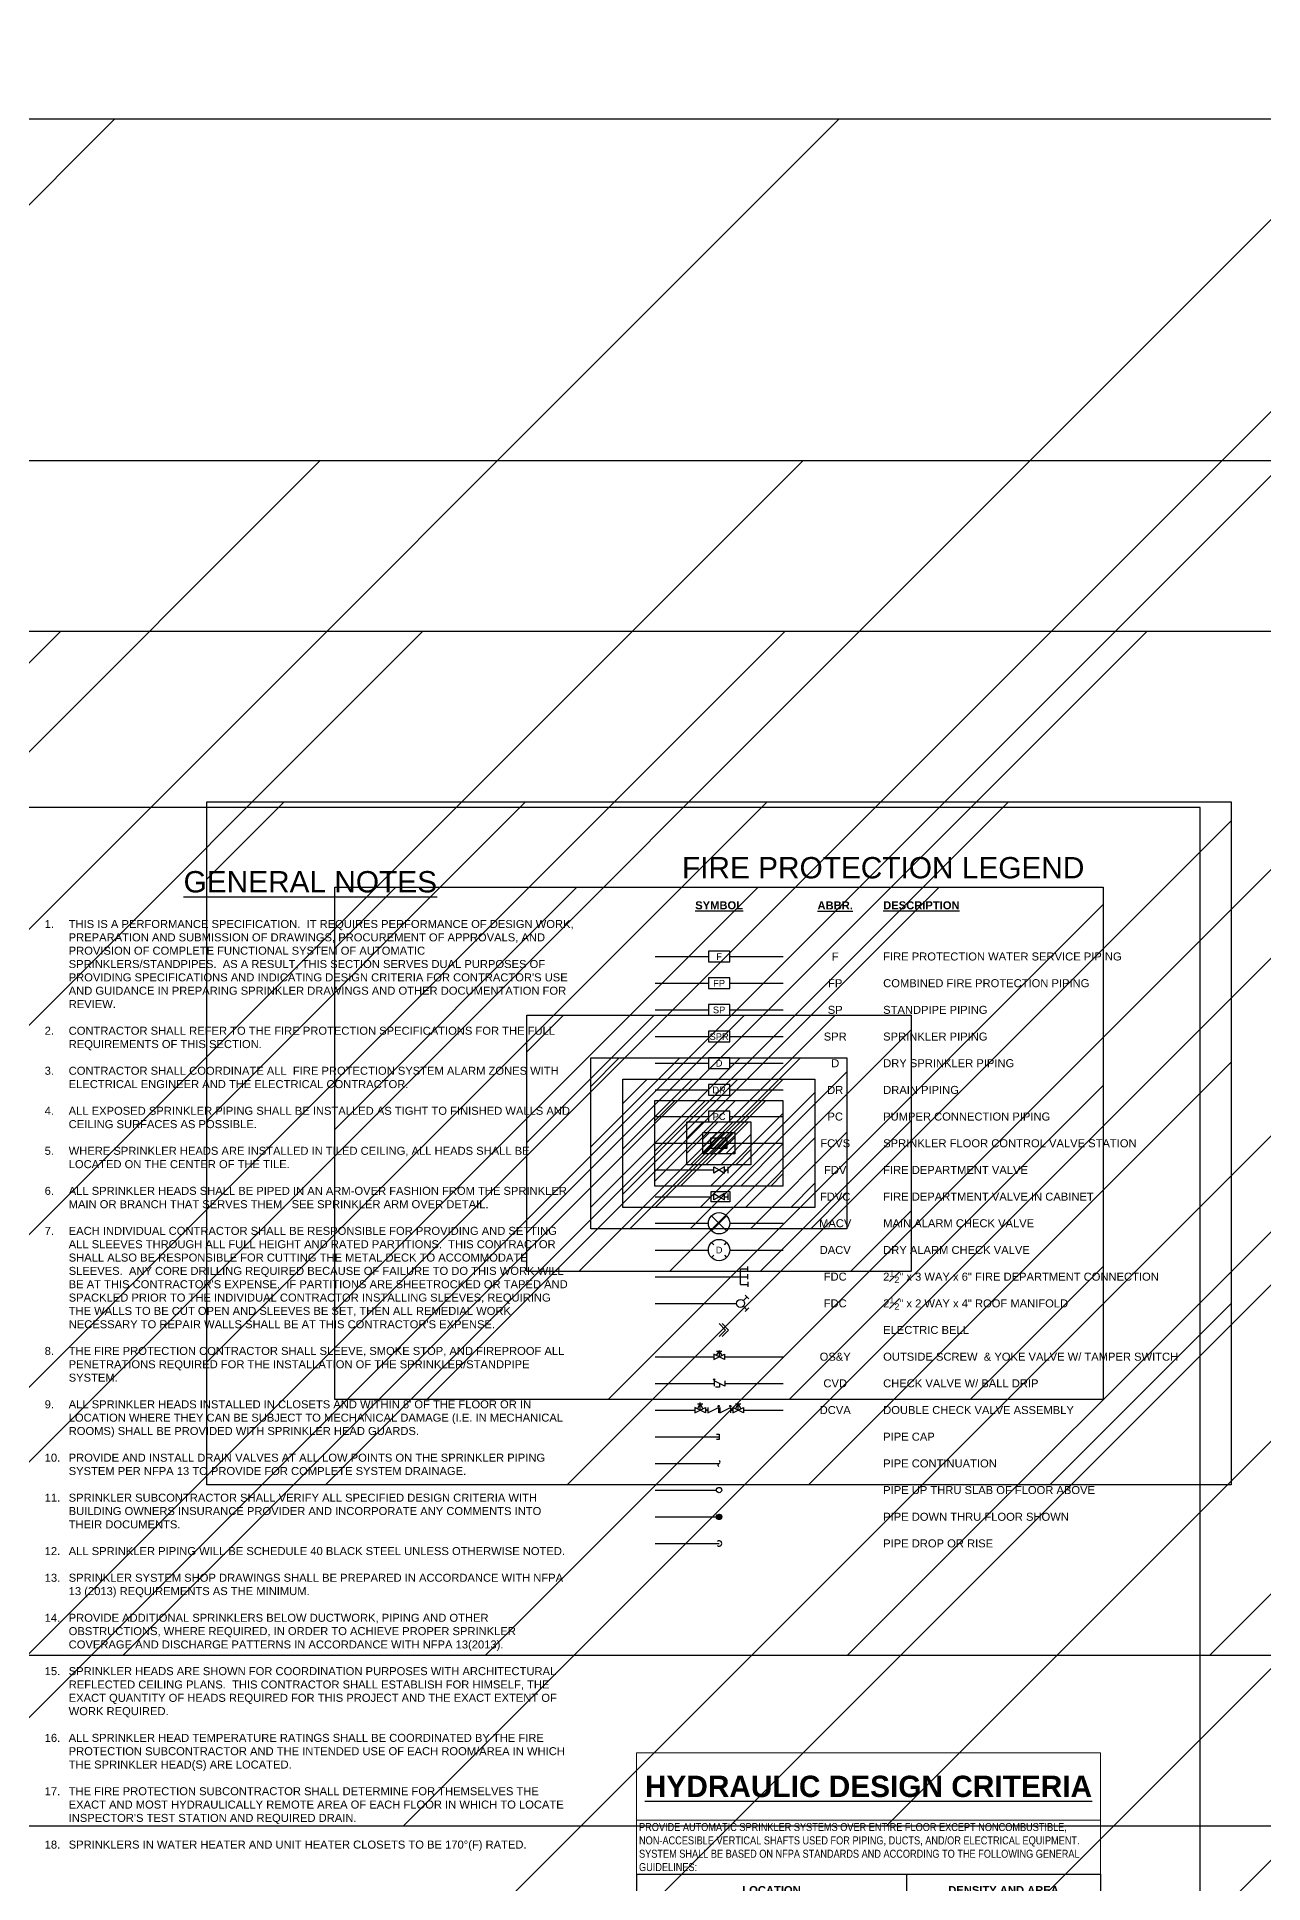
# Model space of a CAD drawing. Extents: x 1969 to 2113, y 1433 to 1529.
# Drawn here: x 2032.81 to 2047.18, y 1472.25 to 1493.88 of the extents above; entities that cross this region are included whole.
import ezdxf
from ezdxf.enums import TextEntityAlignment as Align

# ---------------------------------------------------------------- set-up
doc = ezdxf.new("R2010")
doc.units = 0
doc.header["$LTSCALE"] = 48
doc.header["$MEASUREMENT"] = 0
for name, color, linetype in [('F-ALRM-N', 1, 'Continuous'), ('F-DRNP-N', 6, 'Continuous'), ('F-DRYP-N', 3, 'Continuous'), ('F-PC-N', 1, 'Continuous'), ('F-SP-N', 5, 'Continuous'), ('F-SPRN-N', 1, 'Continuous'), ('F-SPRN-N @ 1', 1, 'Continuous'), ('F-SRVC-N', 1, 'Continuous'), ('F-SRVC-N @ 1 (1)', 1, 'Continuous'), ('F-SRVC-N @ 1 (2)', 1, 'Continuous'), ('F-SRVC-N @ 12', 1, 'Continuous'), ('F-SRVC-N @ 128', 1, 'Continuous'), ('F-SRVC-N @ 16', 1, 'Continuous'), ('F-SRVC-N @ 192', 1, 'Continuous'), ('F-SRVC-N @ 2', 1, 'Continuous'), ('F-SRVC-N @ 24', 1, 'Continuous'), ('F-SRVC-N @ 384', 1, 'Continuous'), ('F-SRVC-N @ 4', 1, 'Continuous'), ('F-SRVC-N @ 48', 1, 'Continuous'), ('F-SRVC-N @ 64', 1, 'Continuous'), ('F-SRVC-N @ 768', 1, 'Continuous'), ('F-SRVC-N @ 8', 1, 'Continuous'), ('F-SRVC-N @ 96', 1, 'Continuous'), ('G-ANNO-TEXT', 70, 'Continuous')]:
    doc.layers.add(name, color=color, linetype=linetype)
doc.layers.add('F-ANNO-TEXT', color=70, linetype='Continuous', lineweight=30)
doc.styles.add('Arial', font='arial.ttf')
doc.styles.add('Arial Bold', font='arialbd.ttf')

# ---------------------------------------------------------------- blocks, each defined once
blk = doc.blocks.new('*U41')
at = {"layer": 'DEFPOINTS'}
blk.add_lwpolyline([(-0.125, -0.0625), (0.125, -0.0625), (0.125, 0.0625), (-0.125, 0.0625)], close=True, dxfattribs=at)
at = {"style": 'Arial'}
blk.add_text('F', height=0.0781, dxfattribs=at).set_placement((0, 0), align=Align.MIDDLE)
blk = doc.blocks.new('*U42')
at = {"layer": 'DEFPOINTS'}
blk.add_lwpolyline([(-0.125, -0.0625), (0.125, -0.0625), (0.125, 0.0625), (-0.125, 0.0625)], close=True, dxfattribs=at)
at = {"style": 'Arial'}
blk.add_text('SP', height=0.07812, dxfattribs=at).set_placement((0, 0), align=Align.MIDDLE)
blk = doc.blocks.new('*U43')
at = {"layer": 'DEFPOINTS'}
blk.add_lwpolyline([(-0.125, -0.0625), (0.125, -0.0625), (0.125, 0.0625), (-0.125, 0.0625)], close=True, dxfattribs=at)
at = {"style": 'Arial'}
blk.add_text('SPR', height=0.07812, dxfattribs=at).set_placement((0, 0), align=Align.MIDDLE)
blk = doc.blocks.new('*U44')
at = {"layer": 'DEFPOINTS'}
blk.add_lwpolyline([(-0.125, -0.0625), (0.125, -0.0625), (0.125, 0.0625), (-0.125, 0.0625)], close=True, dxfattribs=at)
at = {"style": 'Arial'}
blk.add_text('D', height=0.0781, dxfattribs=at).set_placement((0, 0), align=Align.MIDDLE)
blk = doc.blocks.new('*U48')
at = {"layer": 'DEFPOINTS'}
blk.add_lwpolyline([(-0.125, -0.0625), (0.125, -0.0625), (0.125, 0.0625), (-0.125, 0.0625)], close=True, dxfattribs=at)
at = {"style": 'Arial'}
blk.add_text('DR', height=0.07812, dxfattribs=at).set_placement((0, 0), align=Align.MIDDLE)
blk = doc.blocks.new('*U47')
at = {"layer": 'DEFPOINTS'}
blk.add_lwpolyline([(-0.125, -0.0625), (0.125, -0.0625), (0.125, 0.0625), (-0.125, 0.0625)], close=True, dxfattribs=at)
at = {"style": 'Arial'}
blk.add_text('PC', height=0.07812, dxfattribs=at).set_placement((0, 0), align=Align.MIDDLE)
blk = doc.blocks.new('*U45')
at = {"layer": 'DEFPOINTS'}
blk.add_lwpolyline([(-0.125, -0.0625), (0.125, -0.0625), (0.125, 0.0625), (-0.125, 0.0625)], close=True, dxfattribs=at)
at = {"style": 'Arial'}
blk.add_text('FP', height=0.07812, dxfattribs=at).set_placement((0, 0), align=Align.MIDDLE)
blk = doc.blocks.new('*U29')
at = {"color": 0}
for p, q in [((-0.088, 0.088), (-0.062, 0.062)), ((0.062, 0.062), (0.088, 0.088)), ((-0.088, -0.088), (-0.062, -0.062)), ((0.062, -0.062), (0.088, -0.088))]:
    blk.add_line(p, q, dxfattribs=at)
blk.add_circle((0, 0), 0.125, dxfattribs=at)
at = {"insert": (0, 0), "char_height": 0.0781, "attachment_point": 5, "style": 'Arial'}
blk.add_mtext_dynamic_manual_height_columns('D', width=0.12479, gutter_width=44.995, heights=[0], dxfattribs=at)
blk = doc.blocks.new('*U28')
at = {"color": 0}
for p, q in [((-0.088, 0.088), (0.088, -0.088)), ((-0.088, -0.088), (0.088, 0.088))]:
    blk.add_line(p, q, dxfattribs=at)
blk.add_circle((0, 0), 0.125, dxfattribs=at)
blk = doc.blocks.new('*U31')
for p, q in [((0, -0.09), (0, 0.09)), ((0, 0.09), (0.087, 0.09)), ((0, 0), (0.087, 0)), ((0.087, 0.06), (0.087, 0.12)), ((0.087, -0.03), (0.087, 0.03)), ((0, -0.09), (0.087, -0.09)), ((0.087, -0.06), (0.087, -0.12))]:
    blk.add_line(p, q)
blk = doc.blocks.new('*U32')
at = {"color": 0}
for p, q in [((-0.096, 0.053), (-0.053, 0.096)), ((-0.033, 0.033), (-0.074, 0.074)), ((0.033, 0.033), (0.074, 0.074)), ((0.053, 0.096), (0.096, 0.053))]:
    blk.add_line(p, q, dxfattribs=at)
blk.add_circle((0, 0), 0.0474, dxfattribs=at)
blk = doc.blocks.new('*U36')
at = {"color": 0}
for p, q in [((0, 0.031), (0, -0.031)), ((0.125, 0.031), (0.125, -0.031)), ((0.444, 0.031), (0.444, -0.031)), ((0.569, 0.031), (0.569, -0.031))]:
    blk.add_line(p, q, dxfattribs=at)
blk.add_line((0.278, 0), (0.291, 0))
for points in [[(0, -0.031), (0.062, 0), (0, 0.031)], [(0.031, 0.016), (0.062, 0.072), (0.094, 0.016)], [(0.031, 0.072), (0.094, 0.072)], [(0.062, 0), (0.062, 0.09)], [(0.125, -0.031), (0.062, 0), (0.125, 0.031)], [(0.153, 0), (0.125, 0)], [(0.153, 0.031), (0.153, -0.031), (0.278, 0.031), (0.278, -0.031)], [(0.291, 0.031), (0.291, -0.031), (0.416, 0.031), (0.416, -0.031)], [(0.444, 0), (0.416, 0)], [(0.444, -0.031), (0.506, 0), (0.444, 0.031)], [(0.475, 0.016), (0.506, 0.072), (0.537, 0.016)], [(0.475, 0.072), (0.537, 0.072)], [(0.506, 0), (0.506, 0.09)], [(0.569, -0.031), (0.506, 0), (0.569, 0.031)]]:
    blk.add_lwpolyline(points)
for points in [[(0.153, 0.062, 0, 0.0179, 0), (0.207, 0.062, 0, 0, 0), (0.211, 0.062, 0, 0, 0), (0.278, 0.062, 0, 0, 0)], [(0.291, 0.062, 0, 0.0179, 0), (0.344, 0.062, 0, 0, 0), (0.349, 0.062, 0, 0, 0), (0.416, 0.062, 0, 0, 0)]]:
    blk.add_lwpolyline(points, format="xyseb")
for centre in [(0.278, 0.047), (0.416, 0.047)]:
    blk.add_circle(centre, 0.00781)
blk = doc.blocks.new('*U35')
blk.add_lwpolyline([(0.125, 0.062, 0, 0.0179, 0), (0.071, 0.062, 0, 0, 0), (0.067, 0.062, 0, 0, 0), (0, 0.062, 0, 0, 0)], format="xyseb")
for points in [[(0.125, 0.031), (0.125, -0.031), (0, 0.031), (0, -0.031)], [(0.062, 0), (0.062, -0.046), (0.014, -0.046)]]:
    blk.add_lwpolyline(points)
blk.add_circle((0, 0.047), 0.00781)
blk = doc.blocks.new('*U34')
at = {"color": 0}
for p, q in [((-0.062, 0.031), (-0.062, -0.031)), ((0.062, 0.031), (0.062, -0.031))]:
    blk.add_line(p, q, dxfattribs=at)
for points in [[(-0.062, -0.031), (0, 0), (-0.062, 0.031)], [(-0.031, 0.016), (0, 0.065), (0.031, 0.016)], [(-0.031, 0.065), (0.031, 0.065)], [(0, 0.075), (0, 0)], [(0.062, -0.031), (0, 0), (0.062, 0.031)]]:
    blk.add_lwpolyline(points)
blk = doc.blocks.new('*U40')
at = {"color": 0}
blk.add_lwpolyline([(0.03125, -0.03125), (0, -0.03125), (0, 0.03125), (0.03125, 0.03125)], dxfattribs=at)
blk = doc.blocks.new('Continuation-NA')
blk.add_lwpolyline([(-0.003, -0.035, -0.625102), (0, 0, 0.625102), (0.003, 0.035)], format="xyb")
blk = doc.blocks.new('*U37')
at = {"linetype": 'Continuous'}
blk.add_arc((0, 0), 0.0311, 52.567, 307.433, dxfattribs=at)
blk = doc.blocks.new('*U39')
h = blk.add_hatch()
h.set_pattern_fill('ANSI31', color=256, scale=0.025, angle=135)
edge = h.paths.add_edge_path()
edge.add_arc((0, 0), 0.0313, 0, 360)
blk.add_circle((0, 0), 0.0312)
blk = doc.blocks.new('*U38')
blk.add_circle((0, 0), 0.0312)
blk = doc.blocks.new('*U33')
for points in [[(0, 0.075), (0.075, 0), (0, -0.075)], [(0.034, 0.075), (0.109, 0), (0.034, -0.075)]]:
    blk.add_lwpolyline(points)
blk = doc.blocks.new('*T68')
at = {"layer": 'DEFPOINTS', "color": 8, "linetype": 'ByBlock', "lineweight": 0, "transparency": 16777216}
for p, q in [((0, 0), (5.438, 0)), ((0, 0), (0, -1.421)), ((5.438, 0), (5.438, -1.421)), ((0, -0.788), (5.438, -0.788))]:
    blk.add_line(p, q, dxfattribs=at)
at = {"layer": 'F-ANNO-TEXT', "transparency": 16777216}
for p, q in [((0, -1.421), (5.438, -1.421)), ((0, -1.421), (0, -1.796)), ((3.165, -1.421), (3.165, -4.325)), ((5.438, -1.421), (5.438, -5.117)), ((0, -1.796), (5.438, -1.796)), ((0, -1.796), (0, -4.325)), ((0, -2.429), (5.438, -2.429)), ((0, -3.062), (5.438, -3.062)), ((0, -3.694), (5.438, -3.694)), ((0, -4.325), (5.438, -4.325)), ((0, -4.325), (0, -5.117)), ((0, -5.117), (5.438, -5.117))]:
    blk.add_line(p, q, dxfattribs=at)
for s, insert, char_height, width, attachment_point, style in [('{\\LHYDRAULIC DESIGN CRITERIA}', (2.719, -0.394), 0.25, 5.375, 5, 'Arial Bold'), ('{\\fArial Narrow|b0|i0|c0|p34;PROVIDE AUTOMATIC SPRINKLER SYSTEMS OVER ENTIRE FLOOR EXCEPT NONCOMBUSTIBLE, NON-ACCESIBLE VERTICAL SHAFTS USED FOR PIPING, DUCTS, AND/OR ELECTRICAL EQUIPMENT. SYSTEM SHALL BE BASED ON NFPA STANDARDS AND ACCORDING TO THE FOLLOWING GENERAL GUIDELINES:}', (0.031, -1.104), 0.09375, 5.375, 4, 'Arial Bold'), ('LOCATION', (1.583, -1.608), 0.0938, 3.1026, 5, 'Arial Bold'), ('DENSITY AND AREA', (4.301, -1.608), 0.09375, 2.2099, 5, 'Arial Bold'), ('CORRIDORS, TOILET ROOMS, OFFICES, INTERSTITIAL SPACES,  ETC. WHERE COMBUSTIBLE LOADING IS AT A MINIMUM SHALL BE CONSIDERED LIGHT HAZARD.', (0.031, -2.113), 0.09375, 3.1026, 4, 'Arial'), ('0.10 GPM/FT² OVER 1500 FT² \\PWITH A 250 GPM HOSE ALLOWANCE', (3.196, -2.113), 0.09375, 2.2099, 4, 'Arial'), ('0.10 GPM/FT2/ OR DISCHARGE OF 4 HEADS WHICHEVER IS GREATER PER NFPA 13', (3.196, -2.746), 0.09375, 2.2099, 4, 'Arial'), ('RESIDENTIAL UNITS', (0.031, -2.746), 0.09375, 3.1026, 4, 'Arial'), ('MECHANICAL ROOMS SHALL BE CONSIDERED ORDINARY HAZARD GROUP II.', (0.031, -3.378), 0.09375, 3.1026, 4, 'Arial'), ('0.20 GPM/FT² OVER 1500 FT² \\PWITH A 250 GPM HOSE ALLOWANCE', (3.196, -3.378), 0.09375, 2.2099, 4, 'Arial'), ('GARAGE (DRY SYSTEM) SHALL BE CONSIDERED ORDINARY HAZARD GROUP I.', (0.031, -4.01), 0.09375, 3.1026, 4, 'Arial'), ('0.15 GPM/FT²/ OVER 1950 FT²\\PWITH A 250 GPM HOSE ALLOWANCE', (3.196, -4.01), 0.09375, 2.2099, 4, 'Arial'), ('IN AREAS WHERE SEVERAL DIFFERENT OCCUPANCIES EXIST, THE SPRINKLER SYSTEMS SHALL BE DESIGNED TO MEET THE MOST HYDRAULICALLY DEMANDING DENSITY AND AREA REQUIREMENTS. PROVIDE A MINIMUM 10 PSI CUSHION FOR ALL HYDRAULIC CALCULATIONS.', (0.031, -4.721), 0.09375, 5.375, 4, 'Arial')]:
    blk.add_mtext(s, dxfattribs=dict(at, insert=insert, char_height=char_height, width=width, attachment_point=attachment_point, style=style))
blk = doc.blocks.new('*U64')
h = blk.add_hatch()
h.set_pattern_fill('ANSI31', color=256, scale=0.25)
h.set_pattern_definition([(45, (-0.016827, -0.005125), (-0.022097, 0.022097), [])])
h.paths.add_polyline_path([(0.09375, 0.0625), (-0.09375, 0.0625), (-0.09375, -0.0625), (0.09375, -0.0625)])
blk.add_lwpolyline([(-0.09375, 0.0625), (0.09375, 0.0625), (0.09375, -0.0625), (-0.09375, -0.0625)], close=True)
blk = doc.blocks.new('*U89')
at = {"layer": 'F-SRVC-N @ 1 (1)'}
blk.add_blockref('*U64', (2040.801, 1480.916), dxfattribs=at)
at = {"layer": 'F-SRVC-N @ 1 (2)'}
blk.add_blockref('*U64', (2040.801, 1480.916), dxfattribs=at)
at = {"layer": 'F-SRVC-N @ 12', "xscale": 12, "yscale": 12, "zscale": 12}
blk.add_blockref('*U64', (2040.801, 1480.916), dxfattribs=at)
at = {"layer": 'F-SRVC-N @ 128', "xscale": 128, "yscale": 128, "zscale": 128}
blk.add_blockref('*U64', (2040.801, 1480.916), dxfattribs=at)
at = {"layer": 'F-SRVC-N @ 16', "xscale": 16, "yscale": 16, "zscale": 16}
blk.add_blockref('*U64', (2040.801, 1480.916), dxfattribs=at)
at = {"layer": 'F-SRVC-N @ 192', "xscale": 192, "yscale": 192, "zscale": 192}
blk.add_blockref('*U64', (2040.801, 1480.916), dxfattribs=at)
at = {"layer": 'F-SRVC-N @ 2', "xscale": 2, "yscale": 2, "zscale": 2}
blk.add_blockref('*U64', (2040.801, 1480.916), dxfattribs=at)
at = {"layer": 'F-SRVC-N @ 24', "xscale": 24, "yscale": 24, "zscale": 24}
blk.add_blockref('*U64', (2040.801, 1480.916), dxfattribs=at)
at = {"layer": 'F-SRVC-N @ 384', "xscale": 384, "yscale": 384, "zscale": 384}
blk.add_blockref('*U64', (2040.801, 1480.916), dxfattribs=at)
at = {"layer": 'F-SRVC-N @ 4', "xscale": 4, "yscale": 4, "zscale": 4}
blk.add_blockref('*U64', (2040.801, 1480.916), dxfattribs=at)
at = {"layer": 'F-SRVC-N @ 48', "xscale": 48, "yscale": 48, "zscale": 48}
blk.add_blockref('*U64', (2040.801, 1480.916), dxfattribs=at)
at = {"layer": 'F-SRVC-N @ 64', "xscale": 64, "yscale": 64, "zscale": 64}
blk.add_blockref('*U64', (2040.801, 1480.916), dxfattribs=at)
at = {"layer": 'F-SRVC-N @ 768', "xscale": 768, "yscale": 768, "zscale": 768}
blk.add_blockref('*U64', (2040.801, 1480.916), dxfattribs=at)
at = {"layer": 'F-SRVC-N @ 8', "xscale": 8, "yscale": 8, "zscale": 8}
blk.add_blockref('*U64', (2040.801, 1480.916), dxfattribs=at)
at = {"layer": 'F-SRVC-N @ 96', "xscale": 96, "yscale": 96, "zscale": 96}
blk.add_blockref('*U64', (2040.801, 1480.916), dxfattribs=at)
blk = doc.blocks.new('*U65')
at = {"color": 0}
for p, q in [((0.105, -0.037), (0.105, 0.037)), ((0.062, 0), (0.105, 0))]:
    blk.add_line(p, q, dxfattribs=at)
for points in [[(-0.062, 0.037), (0, 0), (-0.062, -0.037)], [(0.062, 0.037), (0, 0), (0.062, -0.037)]]:
    blk.add_lwpolyline(points, close=True, dxfattribs=at)
blk = doc.blocks.new('*U66')
at = {"color": 0}
for p, q in [((0.105, -0.037), (0.105, 0.037)), ((0.062, 0), (0.105, 0))]:
    blk.add_line(p, q, dxfattribs=at)
blk.add_lwpolyline([(-0.094, 0.062), (0.125, 0.062), (0.125, -0.062), (-0.094, -0.062)], close=True)
for points in [[(-0.062, 0.037), (0, 0), (-0.062, -0.037)], [(0.062, 0.037), (0, 0), (0.062, -0.037)]]:
    blk.add_lwpolyline(points, close=True, dxfattribs=at)

msp = doc.modelspace()

# ---------------------------------------------------------------- linework, layer by layer
at = {"layer": 'DEFPOINTS'}
msp.add_lwpolyline([(2014.814, 1461.601), (2046.439, 1461.601), (2046.439, 1484.851), (2014.814, 1484.851)], close=True, dxfattribs=at)
at = {"layer": 'F-ALRM-N'}
for p, q in [((2040.053, 1479.979), (2040.678, 1479.979)), ((2040.928, 1479.979), (2041.553, 1479.979)), ((2040.053, 1479.666), (2040.678, 1479.666)), ((2040.928, 1479.666), (2041.553, 1479.666))]:
    msp.add_line(p, q, dxfattribs=at)
at = {"layer": 'F-DRNP-N'}
for p, q in [((2040.053, 1481.541), (2040.678, 1481.541)), ((2040.928, 1481.541), (2041.553, 1481.541))]:
    msp.add_line(p, q, dxfattribs=at)
at = {"layer": 'F-DRYP-N'}
for p, q in [((2040.053, 1481.854), (2040.678, 1481.854)), ((2040.928, 1481.854), (2041.553, 1481.854))]:
    msp.add_line(p, q, dxfattribs=at)
at = {"layer": 'F-PC-N'}
for p, q in [((2040.053, 1481.229), (2040.678, 1481.229)), ((2040.928, 1481.229), (2041.553, 1481.229))]:
    msp.add_line(p, q, dxfattribs=at)
at = {"layer": 'F-SP-N'}
for p, q in [((2040.053, 1483.104), (2040.678, 1483.104)), ((2040.928, 1483.104), (2041.553, 1483.104)), ((2040.053, 1482.791), (2040.678, 1482.791)), ((2040.928, 1482.791), (2041.553, 1482.791)), ((2040.053, 1482.479), (2040.678, 1482.479)), ((2040.928, 1482.479), (2041.553, 1482.479)), ((2040.053, 1478.416), (2040.741, 1478.416)), ((2040.866, 1478.416), (2041.553, 1478.416)), ((2040.053, 1478.104), (2040.745, 1478.104)), ((2040.87, 1478.104), (2041.553, 1478.104)), ((2040.053, 1477.791), (2040.519, 1477.791)), ((2040.644, 1477.791), (2040.672, 1477.791)), ((2040.797, 1477.791), (2040.81, 1477.791)), ((2040.935, 1477.791), (2040.963, 1477.791)), ((2041.088, 1477.791), (2041.553, 1477.791)), ((2040.053, 1477.479), (2040.803, 1477.479)), ((2040.053, 1477.166), (2040.803, 1477.166)), ((2040.053, 1476.854), (2040.772, 1476.854)), ((2040.053, 1476.541), (2040.772, 1476.541)), ((2040.053, 1476.229), (2040.803, 1476.229))]:
    msp.add_line(p, q, dxfattribs=at)
at = {"layer": 'F-SPRN-N'}
for p, q in [((2040.053, 1482.166), (2040.676, 1482.166)), ((2040.928, 1482.166), (2041.553, 1482.166))]:
    msp.add_line(p, q, dxfattribs=at)
at = {"layer": 'F-SRVC-N'}
for p, q in [((2040.053, 1480.916), (2040.707, 1480.916)), ((2040.893, 1480.916), (2041.553, 1480.916)), ((2040.053, 1480.604), (2040.741, 1480.604)), ((2040.053, 1480.291), (2040.71, 1480.291)), ((2040.053, 1479.354), (2041.054, 1479.354)), ((2040.053, 1479.041), (2041.007, 1479.041))]:
    msp.add_line(p, q, dxfattribs=at)

# ---------------------------------------------------------------- block references
msp.add_blockref('*T68', (2039.834, 1473.776))
at = {"layer": 'F-ALRM-N'}
for name, p in [('*U28', (2040.803, 1479.979)), ('*U29', (2040.803, 1479.666))]:
    msp.add_blockref(name, p, dxfattribs=at)
at = {"layer": 'F-DRNP-N'}
msp.add_blockref('*U48', (2040.803, 1481.541), dxfattribs=at)
at = {"layer": 'F-DRYP-N'}
msp.add_blockref('*U44', (2040.803, 1481.854), dxfattribs=at)
at = {"layer": 'F-PC-N'}
msp.add_blockref('*U47', (2040.803, 1481.229), dxfattribs=at)
at = {"layer": 'F-SP-N'}
for name, p in [('*U41', (2040.803, 1483.104)), ('*U45', (2040.803, 1482.791)), ('*U42', (2040.803, 1482.479)), ('*U33', (2040.803, 1478.729)), ('*U34', (2040.803, 1478.416)), ('*U35', (2040.745, 1478.104)), ('*U36', (2040.519, 1477.791)), ('Continuation-NA', (2040.803, 1477.166)), ('*U38', (2040.803, 1476.854)), ('*U39', (2040.803, 1476.541))]:
    msp.add_blockref(name, p, dxfattribs=at)
at = {"layer": 'F-SP-N', "rotation": 180}
for name, p in [('*U40', (2040.803, 1477.479)), ('*U37', (2040.803, 1476.229))]:
    msp.add_blockref(name, p, dxfattribs=at)
at = {"layer": 'F-SPRN-N'}
msp.add_blockref('*U43', (2040.803, 1482.166), dxfattribs=at)
at = {"layer": 'F-SPRN-N @ 1'}
for name, p in [('*U65', (2040.803, 1480.604)), ('*U66', (2040.803, 1480.291))]:
    msp.add_blockref(name, p, dxfattribs=at)
at = {"layer": 'F-SRVC-N'}
for name, p in [('*U89', (0, 0)), ('*U31', (2041.054, 1479.354))]:
    msp.add_blockref(name, p, dxfattribs=at)
at = {"layer": 'F-SRVC-N', "rotation": 270}
msp.add_blockref('*U32', (2041.054, 1479.041), dxfattribs=at)

# ---------------------------------------------------------------- texts
at = {"layer": 'G-ANNO-TEXT', "style": 'Arial'}
for s, width, insert, char_height, attachment_point in [('FIRE PROTECTION LEGEND ', 6.09071, (2042.725, 1484.016), 0.25, 8), ('{\\fArial|b1|i0|c0|p34;\\LSYMBOL}', 0.71702, (2040.803, 1483.656), 0.09375, 8), ('{\\fArial|b1|i0|c0|p34;\\LABBR.}', 0.71702, (2042.163, 1483.656), 0.09375, 8), ('{\\fArial|b1|i0|c0|p34;\\LDESCRIPTION}', 0.71702, (2042.725, 1483.656), 0.09375, 7)]:
    msp.add_mtext_dynamic_manual_height_columns(s, width=width, gutter_width=0.469, heights=[0], dxfattribs=dict(at, insert=insert, char_height=char_height, attachment_point=attachment_point))
for s, insert, char_height, width, attachment_point in [("\\A1;\\pi1.6273;{\\H2.6667x;\\LGENERAL NOTES\\P\\pi0;}\\P\\pi-0.28125,l0.28125,t0.28125;1.^ITHIS IS A PERFORMANCE SPECIFICATION.  IT REQUIRES PERFORMANCE OF DESIGN WORK, PREPARATION AND SUBMISSION OF DRAWINGS, PROCUREMENT OF APPROVALS, AND PROVISION OF COMPLETE FUNCTIONAL SYSTEM OF AUTOMATIC SPRINKLERS/STANDPIPES.  AS A RESULT, THIS SECTION SERVES DUAL PURPOSES OF PROVIDING SPECIFICATIONS AND INDICATING DESIGN CRITERIA FOR CONTRACTOR'S USE AND GUIDANCE IN PREPARING SPRINKLER DRAWINGS AND OTHER DOCUMENTATION FOR REVIEW.\\P\\pi0,l0,tz;\\P\\pi-0.28125,l0.28125,t0.28125;2.^ICONTRACTOR SHALL REFER TO THE FIRE PROTECTION SPECIFICATIONS FOR THE FULL REQUIREMENTS OF THIS SECTION. \\P\\pi0,l0,tz;\\P\\pi-0.28125,l0.28125,t0.28125;3.^ICONTRACTOR SHALL COORDINATE ALL  FIRE PROTECTION SYSTEM ALARM ZONES WITH ELECTRICAL ENGINEER AND THE ELECTRICAL CONTRACTOR.\\P\\pi0,l0,tz;\\P\\pi-0.28125,l0.28125,t0.28125;4.^IALL EXPOSED SPRINKLER PIPING SHALL BE INSTALLED AS TIGHT TO FINISHED WALLS AND CEILING SURFACES AS POSSIBLE.\\P\\pi0,l0,tz;\\P\\pi-0.28125,l0.28125,t0.28125;5.^IWHERE SPRINKLER HEADS ARE INSTALLED IN TILED CEILING, ALL HEADS SHALL BE LOCATED ON THE CENTER OF THE TILE.\\P\\pi0,l0,tz;\\P\\pi-0.28125,l0.28125,t0.28125;6.^IALL SPRINKLER HEADS SHALL BE PIPED IN AN ARM-OVER FASHION FROM THE SPRINKLER MAIN OR BRANCH THAT SERVES THEM.  SEE SPRINKLER ARM OVER DETAIL.\\P\\pi0,l0,tz;\\P\\pi-0.28125,l0.28125,t0.28125;7.^IEACH INDIVIDUAL CONTRACTOR SHALL BE RESPONSIBLE FOR PROVIDING AND SETTING ALL SLEEVES THROUGH ALL FULL HEIGHT AND RATED PARTITIONS.  THIS CONTRACTOR SHALL ALSO BE RESPONSIBLE FOR CUTTING THE METAL DECK TO ACCOMMODATE SLEEVES.  ANY CORE DRILLING REQUIRED BECAUSE OF FAILURE TO DO THIS WORK WILL BE AT THIS CONTRACTOR'S EXPENSE.  IF PARTITIONS ARE SHEETROCKED OR TAPED AND SPACKLED PRIOR TO THE INDIVIDUAL CONTRACTOR INSTALLING SLEEVES, REQUIRING THE WALLS TO BE CUT OPEN AND SLEEVES BE SET, THEN ALL REMEDIAL WORK NECESSARY TO REPAIR WALLS SHALL BE AT THIS CONTRACTOR'S EXPENSE.\\P\\pi0,l0,tz;\\P\\pi-0.28125,l0.28125,t0.28125;8.^ITHE FIRE PROTECTION CONTRACTOR SHALL SLEEVE, SMOKE STOP, AND FIREPROOF ALL PENETRATIONS REQUIRED FOR THE INSTALLATION OF THE SPRINKLER/STANDPIPE SYSTEM.\\P\\pi0,l0,tz;\\P\\pi-0.28125,l0.28125,t0.28125;9.^IALL SPRINKLER HEADS INSTALLED IN CLOSETS AND WITHIN 8' OF THE FLOOR OR IN LOCATION WHERE THEY CAN BE SUBJECT TO MECHANICAL DAMAGE (I.E. IN MECHANICAL ROOMS) SHALL BE PROVIDED WITH SPRINKLER HEAD GUARDS.\\P\\pi0,l0,tz;\\P\\pi-0.28125,l0.28125,t0.28125;10.^IPROVIDE AND INSTALL DRAIN VALVES AT ALL LOW POINTS ON THE SPRINKLER PIPING SYSTEM PER NFPA 13 TO PROVIDE FOR COMPLETE SYSTEM DRAINAGE.\\P\\pi0,l0,tz;\\P\\pi-0.28125,l0.28125,t0.28125;11.^ISPRINKLER SUBCONTRACTOR SHALL VERIFY ALL SPECIFIED DESIGN CRITERIA WITH BUILDING OWNERS INSURANCE PROVIDER AND INCORPORATE ANY COMMENTS INTO THEIR DOCUMENTS.\\P\\pi0,l0,tz;\\P\\pi-0.28125,l0.28125,t0.28125;12.^IALL SPRINKLER PIPING WILL BE SCHEDULE 40 BLACK STEEL UNLESS OTHERWISE NOTED.\\P\\pi0,l0,tz;\\P\\pi-0.28125,l0.28125,t0.28125;13.^ISPRINKLER SYSTEM SHOP DRAWINGS SHALL BE PREPARED IN ACCORDANCE WITH NFPA 13 (2013) REQUIREMENTS AS THE MINIMUM.\\P\\pi0,l0,tz;\\P\\pi-0.28125,l0.28125,t0.28125;14.^IPROVIDE ADDITIONAL SPRINKLERS BELOW DUCTWORK, PIPING AND OTHER OBSTRUCTIONS, WHERE REQUIRED, IN ORDER TO ACHIEVE PROPER SPRINKLER COVERAGE AND DISCHARGE PATTERNS IN ACCORDANCE WITH NFPA 13(2013).\\P\\pi0,l0,tz;\\P\\pi-0.28125,l0.28125,t0.28125;15.^ISPRINKLER HEADS ARE SHOWN FOR COORDINATION PURPOSES WITH ARCHITECTURAL REFLECTED CEILING PLANS.  THIS CONTRACTOR SHALL ESTABLISH FOR HIMSELF, THE EXACT QUANTITY OF HEADS REQUIRED FOR THIS PROJECT AND THE EXACT EXTENT OF WORK REQUIRED.\\P\\pi0,l0,tz;\\P\\pi-0.28125,l0.28125,t0.28125;16.^IALL SPRINKLER HEAD TEMPERATURE RATINGS SHALL BE COORDINATED BY THE FIRE PROTECTION SUBCONTRACTOR AND THE INTENDED USE OF EACH ROOM/AREA IN WHICH THE SPRINKLER HEAD(S) ARE LOCATED.\\P\\pi0,l0,tz;\\P\\pi-0.28125,l0.28125,t0.28125;17.^ITHE FIRE PROTECTION SUBCONTRACTOR SHALL DETERMINE FOR THEMSELVES THE EXACT AND MOST HYDRAULICALLY REMOTE AREA OF EACH FLOOR IN WHICH TO LOCATE INSPECTOR'S TEST STATION AND REQUIRED DRAIN.\\P\\pi3.0936,l0,tz;\\P\\pi-0.28125,l0.28125,t0.28125;{\\A0;18.^ISPRINKLERS IN WATER HEATER AND UNIT HEATER CLOSETS TO BE 170°(F) RATED.}", (2032.902, 1484.105), 0.09375, 6.18716, 1), ('F', (2042.163, 1483.104), 0.0938, 0.50741, 5), ('FIRE PROTECTION WATER SERVICE PIPING', (2042.725, 1483.104), 0.09375, 6.471, 4), ('FP', (2042.163, 1482.791), 0.0938, 0.4412, 5), ('COMBINED FIRE PROTECTION PIPING', (2042.725, 1482.791), 0.09375, 5.2231, 4), ('SP', (2042.163, 1482.479), 0.0938, 0.35843, 5), ('STANDPIPE PIPING', (2042.725, 1482.479), 0.09375, 3.87632, 4), ('SPR', (2042.163, 1482.166), 0.0938, 0.49085, 5), ('SPRINKLER PIPING', (2042.725, 1482.166), 0.09375, 3.58825, 4), ('D', (2042.163, 1481.854), 0.0938, 0.42464, 5), ('DRY SPRINKLER PIPING', (2042.725, 1481.854), 0.09375, 4.01503, 4), ('DR', (2042.163, 1481.541), 0.0938, 0.54051, 5), ('DRAIN PIPING', (2042.725, 1481.541), 0.09375, 4.08441, 4), ('PC', (2042.163, 1481.229), 0.0938, 0.35843, 5), ('PUMPER CONNECTION PIPING', (2042.725, 1481.229), 0.09375, 4.4587, 4), ('FCVS', (2042.163, 1480.916), 0.0938, 0.63983, 5), ('SPRINKLER FLOOR CONTROL VALVE STATION', (2042.725, 1480.916), 0.09375, 5.86132, 4), ('FDV', (2042.163, 1480.604), 0.0938, 0.59017, 5), ('FIRE DEPARTMENT VALVE', (2042.725, 1480.604), 0.09375, 5.11372, 4), ('FDVC', (2042.163, 1480.291), 0.0938, 0.62328, 5), ('FIRE DEPARTMENT VALVE IN CABINET', (2042.725, 1480.291), 0.09375, 5.8862, 4), ('MACV', (2042.163, 1479.979), 0.0938, 0.63983, 5), ('MAIN ALARM CHECK VALVE', (2042.725, 1479.979), 0.09375, 5.72005, 4), ('DACV', (2042.163, 1479.666), 0.0938, 0.67293, 5), ('DRY ALARM CHECK VALVE', (2042.725, 1479.666), 0.09375, 5.00859, 4), ('FDC', (2042.163, 1479.354), 0.0938, 0.49085, 5), ('\\A1;2{\\H0.8x;\\S1#2;}" x 3 WAY x 6" FIRE DEPARTMENT CONNECTION', (2042.725, 1479.354), 0.09375, 6.30429, 4), ('FDC', (2042.163, 1479.041), 0.0938, 0.50741, 5), ('\\A1;2{\\H0.8x;\\S1#2;}" x 2 WAY x 4" ROOF MANIFOLD ', (2042.725, 1479.041), 0.09375, 6.5256, 4), ('ELECTRIC BELL', (2042.725, 1478.729), 0.09375, 4.35304, 4), ('OS&Y', (2042.163, 1478.416), 0.0938, 0.62328, 5), ('OUTSIDE SCREW  & YOKE VALVE W/ TAMPER SWITCH', (2042.725, 1478.416), 0.09375, 5.52593, 4), ('CVD', (2042.163, 1478.104), 0.0938, 0.70604, 5), ('CHECK VALVE W/ BALL DRIP', (2042.725, 1478.104), 0.09375, 4.46442, 4), ('DCVA', (2042.163, 1477.791), 0.0938, 0.92122, 5), ('DOUBLE CHECK VALVE ASSEMBLY', (2042.725, 1477.791), 0.09375, 4.71199, 4), ('PIPE CAP', (2042.725, 1477.479), 0.0938, 3.87555, 4), ('PIPE CONTINUATION', (2042.725, 1477.166), 0.09375, 3.30332, 4), ('PIPE UP THRU SLAB OF FLOOR ABOVE', (2042.725, 1476.854), 0.09375, 4.60689, 4), ('PIPE DOWN THRU FLOOR SHOWN', (2042.725, 1476.541), 0.09375, 4.24189, 4), ('PIPE DROP OR RISE', (2042.725, 1476.229), 0.09375, 4.27359, 4)]:
    msp.add_mtext(s, dxfattribs=dict(at, insert=insert, char_height=char_height, width=width, attachment_point=attachment_point))

doc.saveas('drawing.dxf')
